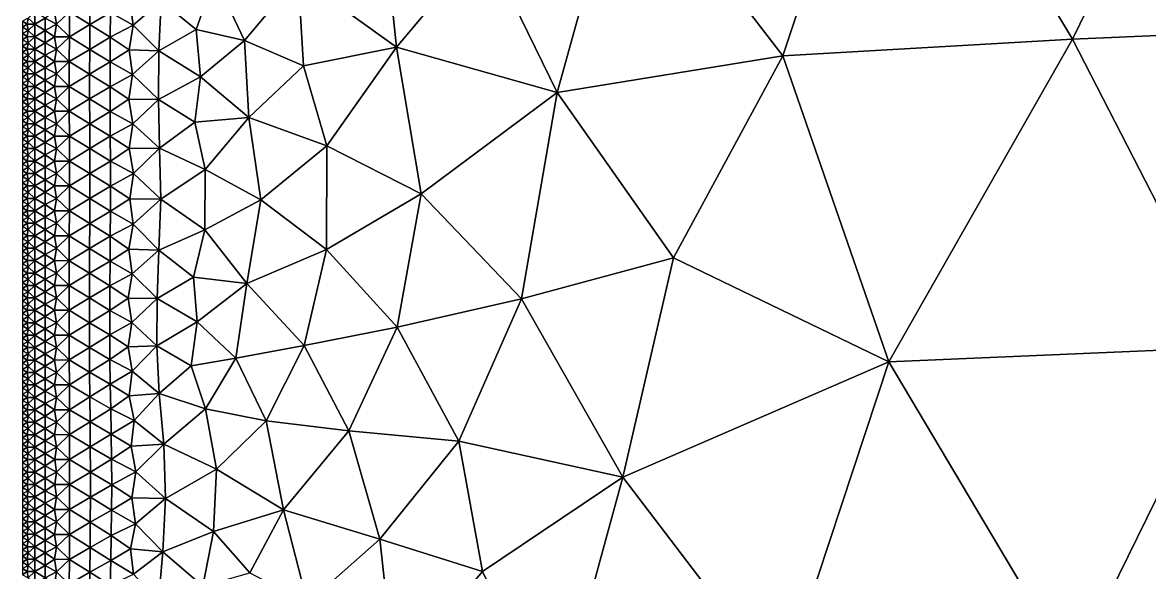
# Model space of a CAD drawing. Header units: metres. Extents: x 0 to 72, y -280 to 0.
# Drawn here: x 0.02 to 36.26, y -120.2 to -102.5 of the extents above; entities that cross this region are included whole.
import ezdxf

# ---------------------------------------------------------------- set-up
doc = ezdxf.new("R2010")
doc.units = ezdxf.units.M

msp = doc.modelspace()

# ---------------------------------------------------------------- linework, layer by layer
at = {"layer": 'layer', "color": 0}
for points in [[(33.7873, -103.037), (38.866, -92.627), (27.8989, -93.2219)], [(45.274, -102.549), (38.866, -92.627), (33.7873, -103.037)], [(24.4654, -103.575), (27.8989, -93.2219), (19.3763, -96.9459)], [(33.7873, -103.037), (27.8989, -93.2219), (24.4654, -103.575)], [(17.217, -104.754), (19.3763, -96.9459), (14.8673, -99.9424)], [(24.4654, -103.575), (19.3763, -96.9459), (17.217, -104.754)], [(12.0456, -103.295), (11.5867, -98.8942), (8.88166, -101.024)], [(12.0456, -103.295), (14.8673, -99.9424), (11.5867, -98.8942)], [(17.217, -104.754), (14.8673, -99.9424), (12.0456, -103.295)], [(6.19239, -101.042), (4.47985, -101.82), (5.60552, -102.725)], [(6.19239, -101.042), (5.60552, -102.725), (7.15329, -103.087)], [(7.15329, -103.087), (8.88166, -101.024), (6.19239, -101.042)], [(9.05236, -103.892), (8.88166, -101.024), (7.15329, -103.087)], [(9.05236, -103.892), (12.0456, -103.295), (8.88166, -101.024)], [(2.18558, -101.767), (1.52668, -102.162), (2.1823, -102.567)], [(2.18558, -101.767), (2.1823, -102.567), (2.8503, -102.176)], [(3.47269, -101.788), (2.8503, -102.176), (3.58126, -102.592)], [(3.47269, -101.788), (3.58126, -102.592), (4.47985, -101.82)], [(4.47985, -101.82), (3.58126, -102.592), (4.40319, -103.418)], [(4.47985, -101.82), (4.40319, -103.418), (5.60552, -102.725)], [(0.417916, -102.158), (0.203992, -102.358), (0.417861, -102.558)], [(0.417916, -102.158), (0.417861, -102.558), (0.750713, -102.359)], [(1.05059, -102.159), (0.750713, -102.359), (1.10983, -102.56)], [(1.05059, -102.159), (1.10983, -102.56), (1.52668, -102.162)], [(1.52668, -102.162), (1.10983, -102.56), (1.52533, -102.962)], [(1.52668, -102.162), (1.52533, -102.962), (2.1823, -102.567)], [(2.8503, -102.176), (2.1823, -102.567), (2.84289, -102.976)], [(2.8503, -102.176), (2.84289, -102.976), (3.58126, -102.592)], [(0.203992, -102.358), (0.02, -102.458), (0.173486, -102.558)], [(0.02, -102.458), (0.02, -102.658), (0.173486, -102.558)], [(0.173486, -102.558), (0.02, -102.658), (0.20397, -102.758)], [(0.203992, -102.358), (0.173486, -102.558), (0.417861, -102.558)], [(0.173486, -102.558), (0.20397, -102.758), (0.417861, -102.558)], [(0.417861, -102.558), (0.20397, -102.758), (0.417812, -102.959)], [(0.417861, -102.558), (0.417812, -102.959), (0.750582, -102.759)], [(0.750713, -102.359), (0.417861, -102.558), (0.750582, -102.759)], [(0.750713, -102.359), (0.750582, -102.759), (1.10983, -102.56)], [(38.874, -112.952), (45.274, -102.549), (33.7873, -103.037)], [(0.02, -102.658), (0.02, -102.858), (0.20397, -102.758)], [(0.20397, -102.758), (0.02, -102.858), (0.173471, -102.958)], [(0.02, -102.858), (0.02, -103.058), (0.173471, -102.958)], [(0.20397, -102.758), (0.173471, -102.958), (0.417812, -102.959)], [(0.750582, -102.759), (0.417812, -102.959), (0.750458, -103.159)], [(0.750582, -102.759), (0.750458, -103.159), (1.05007, -102.96)], [(1.10983, -102.56), (0.750582, -102.759), (1.05007, -102.96)], [(1.10983, -102.56), (1.05007, -102.96), (1.52533, -102.962)], [(2.1823, -102.567), (1.52533, -102.962), (2.17907, -103.367)], [(2.1823, -102.567), (2.17907, -103.367), (2.84289, -102.976)], [(3.58126, -102.592), (2.84289, -102.976), (3.44411, -103.386)], [(3.58126, -102.592), (3.44411, -103.386), (4.40319, -103.418)], [(5.60552, -102.725), (4.40319, -103.418), (5.74261, -104.248)], [(5.60552, -102.725), (5.74261, -104.248), (7.15329, -103.087)], [(0.173471, -102.958), (0.02, -103.058), (0.203953, -103.159)], [(0.02, -103.058), (0.02, -103.259), (0.203953, -103.159)], [(0.203953, -103.159), (0.02, -103.259), (0.173459, -103.359)], [(0.02, -103.259), (0.02, -103.459), (0.173459, -103.359)], [(0.203953, -103.159), (0.173459, -103.359), (0.417773, -103.359)], [(0.173471, -102.958), (0.203953, -103.159), (0.417812, -102.959)], [(0.417812, -102.959), (0.203953, -103.159), (0.417773, -103.359)], [(0.417812, -102.959), (0.417773, -103.359), (0.750458, -103.159)], [(0.750458, -103.159), (0.417773, -103.359), (0.750375, -103.559)], [(0.750458, -103.159), (0.750375, -103.559), (1.10928, -103.36)], [(1.05007, -102.96), (0.750458, -103.159), (1.10928, -103.36)], [(1.05007, -102.96), (1.10928, -103.36), (1.52533, -102.962)], [(1.52533, -102.962), (1.10928, -103.36), (1.52434, -103.762)], [(1.52533, -102.962), (1.52434, -103.762), (2.17907, -103.367)], [(2.84289, -102.976), (2.17907, -103.367), (2.83694, -103.773)], [(2.84289, -102.976), (2.83694, -103.773), (3.44411, -103.386)], [(7.29655, -105.557), (7.15329, -103.087), (5.74261, -104.248)], [(7.29655, -105.557), (9.05236, -103.892), (7.15329, -103.087)], [(27.8812, -113.42), (33.7873, -103.037), (24.4654, -103.575)], [(38.874, -112.952), (33.7873, -103.037), (27.8812, -113.42)], [(0.173459, -103.359), (0.02, -103.459), (0.20394, -103.559)], [(0.02, -103.459), (0.02, -103.659), (0.20394, -103.559)], [(0.20394, -103.559), (0.02, -103.659), (0.173452, -103.759)], [(0.20394, -103.559), (0.173452, -103.759), (0.417748, -103.759)], [(0.173459, -103.359), (0.20394, -103.559), (0.417773, -103.359)], [(0.417773, -103.359), (0.20394, -103.559), (0.417748, -103.759)], [(0.417773, -103.359), (0.417748, -103.759), (0.750375, -103.559)], [(0.750375, -103.559), (0.417748, -103.759), (0.750321, -103.96)], [(0.750375, -103.559), (0.750321, -103.96), (1.04972, -103.76)], [(1.10928, -103.36), (0.750375, -103.559), (1.04972, -103.76)], [(1.10928, -103.36), (1.04972, -103.76), (1.52434, -103.762)], [(2.17907, -103.367), (1.52434, -103.762), (2.17725, -104.165)], [(2.17907, -103.367), (2.17725, -104.165), (2.83694, -103.773)], [(3.44411, -103.386), (2.83694, -103.773), (3.55733, -104.181)], [(3.44411, -103.386), (3.55733, -104.181), (4.40319, -103.418)], [(4.40319, -103.418), (3.55733, -104.181), (4.38756, -104.977)], [(4.40319, -103.418), (4.38756, -104.977), (5.74261, -104.248)], [(9.80781, -106.474), (12.0456, -103.295), (9.05236, -103.892)], [(12.8396, -108.014), (12.0456, -103.295), (9.80781, -106.474)], [(12.8396, -108.014), (17.217, -104.754), (12.0456, -103.295)], [(20.9562, -110.071), (24.4654, -103.575), (17.217, -104.754)], [(27.8812, -113.42), (24.4654, -103.575), (20.9562, -110.071)], [(0.02, -103.659), (0.02, -103.859), (0.173452, -103.759)], [(0.173452, -103.759), (0.02, -103.859), (0.203934, -103.959)], [(0.02, -103.859), (0.02, -104.059), (0.203934, -103.959)], [(0.203934, -103.959), (0.02, -104.059), (0.173451, -104.159)], [(0.203934, -103.959), (0.173451, -104.159), (0.41774, -104.16)], [(0.173452, -103.759), (0.203934, -103.959), (0.417748, -103.759)], [(0.417748, -103.759), (0.203934, -103.959), (0.41774, -104.16)], [(0.417748, -103.759), (0.41774, -104.16), (0.750321, -103.96)], [(0.750321, -103.96), (0.41774, -104.16), (0.750315, -104.36)], [(0.750321, -103.96), (0.750315, -104.36), (1.10902, -104.16)], [(1.04972, -103.76), (0.750321, -103.96), (1.10902, -104.16)], [(1.04972, -103.76), (1.10902, -104.16), (1.52434, -103.762)], [(1.52434, -103.762), (1.10902, -104.16), (1.52407, -104.562)], [(1.52434, -103.762), (1.52407, -104.562), (2.17725, -104.165)], [(2.83694, -103.773), (2.17725, -104.165), (2.83504, -104.568)], [(2.83694, -103.773), (2.83504, -104.568), (3.55733, -104.181)], [(9.80781, -106.474), (9.05236, -103.892), (7.29655, -105.557)], [(0.02, -104.059), (0.02, -104.259), (0.173451, -104.159)], [(0.173451, -104.159), (0.02, -104.259), (0.203935, -104.36)], [(0.02, -104.259), (0.02, -104.46), (0.203935, -104.36)], [(0.203935, -104.36), (0.02, -104.46), (0.173454, -104.56)], [(0.173451, -104.159), (0.203935, -104.36), (0.41774, -104.16)], [(0.203935, -104.36), (0.173454, -104.56), (0.417748, -104.56)], [(0.41774, -104.16), (0.203935, -104.36), (0.417748, -104.56)], [(0.41774, -104.16), (0.417748, -104.56), (0.750315, -104.36)], [(0.750315, -104.36), (0.417748, -104.56), (0.750345, -104.76)], [(1.10902, -104.16), (0.750315, -104.36), (1.04966, -104.56)], [(0.750315, -104.36), (0.750345, -104.76), (1.04966, -104.56)], [(1.10902, -104.16), (1.04966, -104.56), (1.52407, -104.562)], [(2.17725, -104.165), (1.52407, -104.562), (2.17736, -104.963)], [(2.17725, -104.165), (2.17736, -104.963), (2.83504, -104.568)], [(3.55733, -104.181), (2.83504, -104.568), (3.43668, -104.97)], [(3.55733, -104.181), (3.43668, -104.97), (4.38756, -104.977)], [(5.74261, -104.248), (4.38756, -104.977), (5.56037, -105.714)], [(5.74261, -104.248), (5.56037, -105.714), (7.29655, -105.557)], [(0.02, -104.46), (0.02, -104.66), (0.173454, -104.56)], [(0.173454, -104.56), (0.02, -104.66), (0.203941, -104.76)], [(0.02, -104.66), (0.02, -104.86), (0.203941, -104.76)], [(0.173454, -104.56), (0.203941, -104.76), (0.417748, -104.56)], [(0.417748, -104.56), (0.203941, -104.76), (0.417769, -104.96)], [(0.417748, -104.56), (0.417769, -104.96), (0.750345, -104.76)], [(1.04966, -104.56), (0.750345, -104.76), (1.1091, -104.961)], [(1.04966, -104.56), (1.1091, -104.961), (1.52407, -104.562)], [(1.52407, -104.562), (1.1091, -104.961), (1.52452, -105.361)], [(1.52407, -104.562), (1.52452, -105.361), (2.17736, -104.963)], [(2.83504, -104.568), (2.17736, -104.963), (2.83675, -105.364)], [(2.83504, -104.568), (2.83675, -105.364), (3.43668, -104.97)], [(0.203941, -104.76), (0.02, -104.86), (0.173462, -104.96)], [(0.02, -104.86), (0.02, -105.06), (0.173462, -104.96)], [(0.173462, -104.96), (0.02, -105.06), (0.203953, -105.16)], [(0.02, -105.06), (0.02, -105.26), (0.203953, -105.16)], [(0.203941, -104.76), (0.173462, -104.96), (0.417769, -104.96)], [(0.173462, -104.96), (0.203953, -105.16), (0.417769, -104.96)], [(0.417769, -104.96), (0.203953, -105.16), (0.417802, -105.36)], [(0.750345, -104.76), (0.417769, -104.96), (0.750408, -105.16)], [(0.417769, -104.96), (0.417802, -105.36), (0.750408, -105.16)], [(0.750345, -104.76), (0.750408, -105.16), (1.1091, -104.961)], [(1.1091, -104.961), (0.750408, -105.16), (1.04988, -105.361)], [(1.1091, -104.961), (1.04988, -105.361), (1.52452, -105.361)], [(2.17736, -104.963), (1.52452, -105.361), (2.179, -105.762)], [(2.17736, -104.963), (2.179, -105.762), (2.83675, -105.364)], [(3.43668, -104.97), (2.83675, -105.364), (3.56266, -105.762)], [(3.43668, -104.97), (3.56266, -105.762), (4.38756, -104.977)], [(4.38756, -104.977), (3.56266, -105.762), (4.41971, -106.543)], [(4.38756, -104.977), (4.41971, -106.543), (5.56037, -105.714)], [(16.0708, -111.391), (17.217, -104.754), (12.8396, -108.014)], [(20.9562, -110.071), (17.217, -104.754), (16.0708, -111.391)], [(0.203953, -105.16), (0.02, -105.26), (0.173472, -105.36)], [(0.02, -105.26), (0.02, -105.46), (0.173472, -105.36)], [(0.173472, -105.36), (0.02, -105.46), (0.203968, -105.56)], [(0.203953, -105.16), (0.173472, -105.36), (0.417802, -105.36)], [(0.173472, -105.36), (0.203968, -105.56), (0.417802, -105.36)], [(0.417802, -105.36), (0.203968, -105.56), (0.417841, -105.761)], [(0.750408, -105.16), (0.417802, -105.36), (0.750498, -105.561)], [(0.417802, -105.36), (0.417841, -105.761), (0.750498, -105.561)], [(0.750408, -105.16), (0.750498, -105.561), (1.04988, -105.361)], [(1.04988, -105.361), (0.750498, -105.561), (1.10945, -105.761)], [(1.04988, -105.361), (1.10945, -105.761), (1.52452, -105.361)], [(1.52452, -105.361), (1.10945, -105.761), (1.5254, -106.162)], [(1.52452, -105.361), (1.5254, -106.162), (2.179, -105.762)], [(2.83675, -105.364), (2.179, -105.762), (2.841, -106.162)], [(2.83675, -105.364), (2.841, -106.162), (3.56266, -105.762)], [(0.02, -105.46), (0.02, -105.661), (0.203968, -105.56)], [(0.203968, -105.56), (0.02, -105.661), (0.173485, -105.761)], [(0.02, -105.661), (0.02, -105.861), (0.173485, -105.761)], [(0.173485, -105.761), (0.02, -105.861), (0.203984, -105.961)], [(0.203968, -105.56), (0.173485, -105.761), (0.417841, -105.761)], [(0.173485, -105.761), (0.203984, -105.961), (0.417841, -105.761)], [(0.417841, -105.761), (0.203984, -105.961), (0.417881, -106.161)], [(0.750498, -105.561), (0.417841, -105.761), (0.750595, -105.961)], [(0.417841, -105.761), (0.417881, -106.161), (0.750595, -105.961)], [(0.750498, -105.561), (0.750595, -105.961), (1.10945, -105.761)], [(1.10945, -105.761), (0.750595, -105.961), (1.05025, -106.161)], [(1.10945, -105.761), (1.05025, -106.161), (1.5254, -106.162)], [(2.179, -105.762), (1.5254, -106.162), (2.18139, -106.562)], [(2.179, -105.762), (2.18139, -106.562), (2.841, -106.162)], [(3.56266, -105.762), (2.841, -106.162), (3.45145, -106.559)], [(3.56266, -105.762), (3.45145, -106.559), (4.41971, -106.543)], [(5.56037, -105.714), (4.41971, -106.543), (5.89379, -107.233)], [(5.56037, -105.714), (5.89379, -107.233), (7.29655, -105.557)], [(7.68228, -108.205), (7.29655, -105.557), (5.89379, -107.233)], [(7.68228, -108.205), (9.80781, -106.474), (7.29655, -105.557)], [(0.02, -105.861), (0.02, -106.061), (0.203984, -105.961)], [(0.203984, -105.961), (0.02, -106.061), (0.173498, -106.161)], [(0.02, -106.061), (0.02, -106.261), (0.173498, -106.161)], [(0.173498, -106.161), (0.02, -106.261), (0.204, -106.361)], [(0.203984, -105.961), (0.173498, -106.161), (0.417881, -106.161)], [(0.173498, -106.161), (0.204, -106.361), (0.417881, -106.161)], [(0.417881, -106.161), (0.204, -106.361), (0.417918, -106.561)], [(0.750595, -105.961), (0.417881, -106.161), (0.750699, -106.361)], [(0.417881, -106.161), (0.417918, -106.561), (0.750699, -106.361)], [(0.750595, -105.961), (0.750699, -106.361), (1.05025, -106.161)], [(1.05025, -106.161), (0.750699, -106.361), (1.10989, -106.562)], [(1.05025, -106.161), (1.10989, -106.562), (1.5254, -106.162)], [(1.5254, -106.162), (1.10989, -106.562), (1.52628, -106.963)], [(1.5254, -106.162), (1.52628, -106.963), (2.18139, -106.562)], [(2.841, -106.162), (2.18139, -106.562), (2.84623, -106.964)], [(2.841, -106.162), (2.84623, -106.964), (3.45145, -106.559)], [(0.02, -106.261), (0.02, -106.461), (0.204, -106.361)], [(0.204, -106.361), (0.02, -106.461), (0.173509, -106.561)], [(0.02, -106.461), (0.02, -106.661), (0.173509, -106.561)], [(0.204, -106.361), (0.173509, -106.561), (0.417918, -106.561)], [(0.750699, -106.361), (0.417918, -106.561), (0.750782, -106.762)], [(0.750699, -106.361), (0.750782, -106.762), (1.10989, -106.562)], [(3.45145, -106.559), (3.58326, -107.367), (4.41971, -106.543)], [(4.41971, -106.543), (3.58326, -107.367), (4.46542, -108.189)], [(4.41971, -106.543), (4.46542, -108.189), (5.89379, -107.233)], [(9.79791, -109.809), (9.80781, -106.474), (7.68228, -108.205)], [(9.79791, -109.809), (12.8396, -108.014), (9.80781, -106.474)], [(0.173509, -106.561), (0.02, -106.661), (0.204013, -106.761)], [(0.02, -106.661), (0.02, -106.861), (0.204013, -106.761)], [(0.204013, -106.761), (0.02, -106.861), (0.173518, -106.962)], [(0.02, -106.861), (0.02, -107.062), (0.173518, -106.962)], [(0.173509, -106.561), (0.204013, -106.761), (0.417918, -106.561)], [(0.204013, -106.761), (0.173518, -106.962), (0.417945, -106.962)], [(0.417918, -106.561), (0.204013, -106.761), (0.417945, -106.962)], [(0.417918, -106.561), (0.417945, -106.962), (0.750782, -106.762)], [(0.750782, -106.762), (0.417945, -106.962), (0.750843, -107.162)], [(1.10989, -106.562), (0.750782, -106.762), (1.05058, -106.962)], [(0.750782, -106.762), (0.750843, -107.162), (1.05058, -106.962)], [(1.10989, -106.562), (1.05058, -106.962), (1.52628, -106.963)], [(2.18139, -106.562), (1.52628, -106.963), (2.18331, -107.365)], [(2.18139, -106.562), (2.18331, -107.365), (2.84623, -106.964)], [(3.45145, -106.559), (2.84623, -106.964), (3.58326, -107.367)], [(0.173518, -106.962), (0.02, -107.062), (0.204021, -107.162)], [(0.02, -107.062), (0.02, -107.262), (0.204021, -107.162)], [(0.204021, -107.162), (0.02, -107.262), (0.173521, -107.362)], [(0.02, -107.262), (0.02, -107.462), (0.173521, -107.362)], [(0.173518, -106.962), (0.204021, -107.162), (0.417945, -106.962)], [(0.204021, -107.162), (0.173521, -107.362), (0.417959, -107.362)], [(0.417945, -106.962), (0.204021, -107.162), (0.417959, -107.362)], [(0.417945, -106.962), (0.417959, -107.362), (0.750843, -107.162)], [(0.750843, -107.162), (0.417959, -107.362), (0.750862, -107.562)], [(1.05058, -106.962), (0.750843, -107.162), (1.11017, -107.363)], [(0.750843, -107.162), (0.750862, -107.562), (1.11017, -107.363)], [(1.05058, -106.962), (1.11017, -107.363), (1.52628, -106.963)], [(1.52628, -106.963), (1.11017, -107.363), (1.52662, -107.764)], [(1.52628, -106.963), (1.52662, -107.764), (2.18331, -107.365)], [(2.84623, -106.964), (2.18331, -107.365), (2.84943, -107.769)], [(2.84623, -106.964), (2.84943, -107.769), (3.58326, -107.367)], [(5.89379, -107.233), (4.46542, -108.189), (5.87807, -109.179)], [(5.89379, -107.233), (5.87807, -109.179), (7.68228, -108.205)], [(0.173521, -107.362), (0.02, -107.462), (0.204023, -107.562)], [(0.02, -107.462), (0.02, -107.662), (0.204023, -107.562)], [(0.204023, -107.562), (0.02, -107.662), (0.173519, -107.762)], [(0.204023, -107.562), (0.173519, -107.762), (0.417955, -107.762)], [(0.173521, -107.362), (0.204023, -107.562), (0.417959, -107.362)], [(0.417959, -107.362), (0.204023, -107.562), (0.417955, -107.762)], [(0.417959, -107.362), (0.417955, -107.762), (0.750862, -107.562)], [(0.750862, -107.562), (0.417955, -107.762), (0.750837, -107.963)], [(0.750862, -107.562), (0.750837, -107.963), (1.05068, -107.763)], [(1.11017, -107.363), (0.750862, -107.562), (1.05068, -107.763)], [(1.11017, -107.363), (1.05068, -107.763), (1.52662, -107.764)], [(2.18331, -107.365), (1.52662, -107.764), (2.18346, -108.168)], [(2.18331, -107.365), (2.18346, -108.168), (2.84943, -107.769)], [(3.58326, -107.367), (2.84943, -107.769), (3.46563, -108.177)], [(3.58326, -107.367), (3.46563, -108.177), (4.46542, -108.189)], [(0.02, -107.662), (0.02, -107.862), (0.173519, -107.762)], [(0.173519, -107.762), (0.02, -107.862), (0.204017, -107.962)], [(0.02, -107.862), (0.02, -108.062), (0.204017, -107.962)], [(0.204017, -107.962), (0.02, -108.062), (0.173512, -108.163)], [(0.204017, -107.962), (0.173512, -108.163), (0.417933, -108.163)], [(0.173519, -107.762), (0.204017, -107.962), (0.417955, -107.762)], [(0.417955, -107.762), (0.204017, -107.962), (0.417933, -108.163)], [(0.417955, -107.762), (0.417933, -108.163), (0.750837, -107.963)], [(0.750837, -107.963), (0.417933, -108.163), (0.750768, -108.363)], [(0.750837, -107.963), (0.750768, -108.363), (1.1101, -108.164)], [(1.05068, -107.763), (0.750837, -107.963), (1.1101, -108.164)], [(1.05068, -107.763), (1.1101, -108.164), (1.52662, -107.764)], [(1.52662, -107.764), (1.1101, -108.164), (1.52611, -108.566)], [(1.52662, -107.764), (1.52611, -108.566), (2.18346, -108.168)], [(2.84943, -107.769), (2.18346, -108.168), (2.84776, -108.575)], [(2.84943, -107.769), (2.84776, -108.575), (3.46563, -108.177)], [(0.02, -108.062), (0.02, -108.263), (0.173512, -108.163)], [(0.173512, -108.163), (0.02, -108.263), (0.204004, -108.363)], [(0.02, -108.263), (0.02, -108.463), (0.204004, -108.363)], [(0.173512, -108.163), (0.204004, -108.363), (0.417933, -108.163)], [(0.417933, -108.163), (0.204004, -108.363), (0.417893, -108.563)], [(0.417933, -108.163), (0.417893, -108.563), (0.750768, -108.363)], [(1.1101, -108.164), (0.750768, -108.363), (1.05044, -108.564)], [(1.1101, -108.164), (1.05044, -108.564), (1.52611, -108.566)], [(2.18346, -108.168), (1.52611, -108.566), (2.18132, -108.971)], [(2.18346, -108.168), (2.18132, -108.971), (2.84776, -108.575)], [(3.46563, -108.177), (2.84776, -108.575), (3.57808, -108.991)], [(3.46563, -108.177), (3.57808, -108.991), (4.46542, -108.189)], [(4.46542, -108.189), (3.57808, -108.991), (4.40258, -109.832)], [(4.46542, -108.189), (4.40258, -109.832), (5.87807, -109.179)], [(7.23442, -110.904), (7.68228, -108.205), (5.87807, -109.179)], [(7.23442, -110.904), (9.79791, -109.809), (7.68228, -108.205)], [(12.0716, -112.304), (12.8396, -108.014), (9.79791, -109.809)], [(16.0708, -111.391), (12.8396, -108.014), (12.0716, -112.304)], [(0.204004, -108.363), (0.02, -108.463), (0.173498, -108.563)], [(0.02, -108.463), (0.02, -108.663), (0.173498, -108.563)], [(0.173498, -108.563), (0.02, -108.663), (0.203984, -108.763)], [(0.02, -108.663), (0.02, -108.863), (0.203984, -108.763)], [(0.204004, -108.363), (0.173498, -108.563), (0.417893, -108.563)], [(0.173498, -108.563), (0.203984, -108.763), (0.417893, -108.563)], [(0.417893, -108.563), (0.203984, -108.763), (0.41784, -108.963)], [(0.417893, -108.563), (0.41784, -108.963), (0.750651, -108.764)], [(0.750768, -108.363), (0.417893, -108.563), (0.750651, -108.764)], [(0.750768, -108.363), (0.750651, -108.764), (1.05044, -108.564)], [(1.05044, -108.564), (0.750651, -108.764), (1.10964, -108.965)], [(1.05044, -108.564), (1.10964, -108.965), (1.52611, -108.566)], [(1.52611, -108.566), (1.10964, -108.965), (1.52484, -109.367)], [(1.52611, -108.566), (1.52484, -109.367), (2.18132, -108.971)], [(2.84776, -108.575), (2.18132, -108.971), (2.84149, -109.379)], [(2.84776, -108.575), (2.84149, -109.379), (3.57808, -108.991)], [(0.203984, -108.763), (0.02, -108.863), (0.173481, -108.963)], [(0.02, -108.863), (0.02, -109.063), (0.173481, -108.963)], [(0.173481, -108.963), (0.02, -109.063), (0.20396, -109.163)], [(0.02, -109.063), (0.02, -109.263), (0.20396, -109.163)], [(0.203984, -108.763), (0.173481, -108.963), (0.41784, -108.963)], [(0.173481, -108.963), (0.20396, -109.163), (0.41784, -108.963)], [(0.41784, -108.963), (0.20396, -109.163), (0.417777, -109.364)], [(0.41784, -108.963), (0.417777, -109.364), (0.750511, -109.164)], [(0.750651, -108.764), (0.41784, -108.963), (0.750511, -109.164)], [(0.750651, -108.764), (0.750511, -109.164), (1.10964, -108.965)], [(1.10964, -108.965), (0.750511, -109.164), (1.04991, -109.365)], [(1.10964, -108.965), (1.04991, -109.365), (1.52484, -109.367)], [(2.18132, -108.971), (1.52484, -109.367), (2.17765, -109.772)], [(2.18132, -108.971), (2.17765, -109.772), (2.84149, -109.379)], [(3.57808, -108.991), (2.84149, -109.379), (3.44216, -109.794)], [(3.57808, -108.991), (3.44216, -109.794), (4.40258, -109.832)], [(0.20396, -109.163), (0.02, -109.263), (0.173461, -109.364)], [(0.02, -109.263), (0.02, -109.464), (0.173461, -109.364)], [(0.173461, -109.364), (0.02, -109.464), (0.203933, -109.564)], [(0.20396, -109.163), (0.173461, -109.364), (0.417777, -109.364)], [(0.173461, -109.364), (0.203933, -109.564), (0.417777, -109.364)], [(0.417777, -109.364), (0.203933, -109.564), (0.417711, -109.764)], [(0.417777, -109.364), (0.417711, -109.764), (0.750341, -109.564)], [(0.750511, -109.164), (0.417777, -109.364), (0.750341, -109.564)], [(0.750511, -109.164), (0.750341, -109.564), (1.04991, -109.365)], [(1.04991, -109.365), (0.750341, -109.564), (1.10894, -109.765)], [(1.04991, -109.365), (1.10894, -109.765), (1.52484, -109.367)], [(1.52484, -109.367), (1.10894, -109.765), (1.52326, -110.167)], [(1.52484, -109.367), (1.52326, -110.167), (2.17765, -109.772)], [(2.84149, -109.379), (2.17765, -109.772), (2.83326, -110.179)], [(2.84149, -109.379), (2.83326, -110.179), (3.44216, -109.794)], [(5.87807, -109.179), (4.40258, -109.832), (5.51532, -110.693)], [(5.87807, -109.179), (5.51532, -110.693), (7.23442, -110.904)], [(0.02, -109.464), (0.02, -109.664), (0.203933, -109.564)], [(0.203933, -109.564), (0.02, -109.664), (0.17344, -109.764)], [(0.02, -109.664), (0.02, -109.864), (0.17344, -109.764)], [(0.17344, -109.764), (0.02, -109.864), (0.203907, -109.964)], [(0.203933, -109.564), (0.17344, -109.764), (0.417711, -109.764)], [(0.17344, -109.764), (0.203907, -109.964), (0.417711, -109.764)], [(0.417711, -109.764), (0.203907, -109.964), (0.417649, -110.164)], [(0.417711, -109.764), (0.417649, -110.164), (0.750183, -109.965)], [(0.750341, -109.564), (0.417711, -109.764), (0.750183, -109.965)], [(0.750341, -109.564), (0.750183, -109.965), (1.10894, -109.765)], [(1.10894, -109.765), (0.750183, -109.965), (1.04929, -110.165)], [(1.10894, -109.765), (1.04929, -110.165), (1.52326, -110.167)], [(2.17765, -109.772), (1.52326, -110.167), (2.17389, -110.571)], [(2.17765, -109.772), (2.17389, -110.571), (2.83326, -110.179)], [(3.44216, -109.794), (2.83326, -110.179), (3.54666, -110.59)], [(3.44216, -109.794), (3.54666, -110.59), (4.40258, -109.832)], [(0.02, -109.864), (0.02, -110.064), (0.203907, -109.964)], [(0.203907, -109.964), (0.02, -110.064), (0.17342, -110.164)], [(0.02, -110.064), (0.02, -110.264), (0.17342, -110.164)], [(0.17342, -110.164), (0.02, -110.264), (0.203883, -110.364)], [(0.203907, -109.964), (0.17342, -110.164), (0.417649, -110.164)], [(0.17342, -110.164), (0.203883, -110.364), (0.417649, -110.164)], [(0.417649, -110.164), (0.203883, -110.364), (0.417594, -110.565)], [(0.417649, -110.164), (0.417594, -110.565), (0.750023, -110.365)], [(0.750183, -109.965), (0.417649, -110.164), (0.750023, -110.365)], [(0.750183, -109.965), (0.750023, -110.365), (1.04929, -110.165)], [(1.04929, -110.165), (0.750023, -110.365), (1.10825, -110.566)], [(1.04929, -110.165), (1.10825, -110.566), (1.52326, -110.167)], [(1.52326, -110.167), (1.10825, -110.566), (1.52195, -110.967)], [(1.52326, -110.167), (1.52195, -110.967), (2.17389, -110.571)], [(4.40258, -109.832), (3.54666, -110.59), (4.34834, -111.387)], [(4.40258, -109.832), (4.34834, -111.387), (5.51532, -110.693)], [(9.07588, -112.896), (9.79791, -109.809), (7.23442, -110.904)], [(12.0716, -112.304), (9.79791, -109.809), (9.07588, -112.896)], [(19.3193, -117.137), (20.9562, -110.071), (16.0708, -111.391)], [(19.3193, -117.137), (27.8812, -113.42), (20.9562, -110.071)], [(0.02, -110.264), (0.02, -110.464), (0.203883, -110.364)], [(0.203883, -110.364), (0.02, -110.464), (0.173403, -110.565)], [(0.02, -110.464), (0.02, -110.665), (0.173403, -110.565)], [(0.203883, -110.364), (0.173403, -110.565), (0.417594, -110.565)], [(0.750023, -110.365), (0.417594, -110.565), (0.749903, -110.765)], [(0.750023, -110.365), (0.749903, -110.765), (1.10825, -110.566)], [(2.83326, -110.179), (2.17389, -110.571), (2.82652, -110.974)], [(2.83326, -110.179), (2.82652, -110.974), (3.54666, -110.59)], [(0.173403, -110.565), (0.02, -110.665), (0.203864, -110.765)], [(0.02, -110.665), (0.02, -110.865), (0.203864, -110.765)], [(0.203864, -110.765), (0.02, -110.865), (0.173391, -110.965)], [(0.02, -110.865), (0.02, -111.065), (0.173391, -110.965)], [(0.203864, -110.765), (0.173391, -110.965), (0.417553, -110.965)], [(0.173403, -110.565), (0.203864, -110.765), (0.417594, -110.565)], [(0.417594, -110.565), (0.203864, -110.765), (0.417553, -110.965)], [(0.417594, -110.565), (0.417553, -110.965), (0.749903, -110.765)], [(0.749903, -110.765), (0.417553, -110.965), (0.749806, -111.165)], [(0.749903, -110.765), (0.749806, -111.165), (1.0488, -110.965)], [(1.10825, -110.566), (0.749903, -110.765), (1.0488, -110.965)], [(1.10825, -110.566), (1.0488, -110.965), (1.52195, -110.967)], [(2.17389, -110.571), (1.52195, -110.967), (2.17126, -111.367)], [(2.17389, -110.571), (2.17126, -111.367), (2.82652, -110.974)], [(3.54666, -110.59), (2.82652, -110.974), (3.41772, -111.376)], [(3.54666, -110.59), (3.41772, -111.376), (4.34834, -111.387)], [(5.51532, -110.693), (4.34834, -111.387), (5.63724, -112.133)], [(5.51532, -110.693), (5.63724, -112.133), (7.23442, -110.904)], [(0.173391, -110.965), (0.02, -111.065), (0.203851, -111.165)], [(0.02, -111.065), (0.02, -111.265), (0.203851, -111.165)], [(0.203851, -111.165), (0.02, -111.265), (0.173384, -111.365)], [(0.203851, -111.165), (0.173384, -111.365), (0.417528, -111.365)], [(0.173391, -110.965), (0.203851, -111.165), (0.417553, -110.965)], [(0.417553, -110.965), (0.203851, -111.165), (0.417528, -111.365)], [(0.417553, -110.965), (0.417528, -111.365), (0.749806, -111.165)], [(0.749806, -111.165), (0.417528, -111.365), (0.749761, -111.565)], [(0.749806, -111.165), (0.749761, -111.565), (1.10781, -111.365)], [(1.0488, -110.965), (0.749806, -111.165), (1.10781, -111.365)], [(1.0488, -110.965), (1.10781, -111.365), (1.52195, -110.967)], [(1.52195, -110.967), (1.10781, -111.365), (1.52133, -111.765)], [(1.52195, -110.967), (1.52133, -111.765), (2.17126, -111.367)], [(2.82652, -110.974), (2.17126, -111.367), (2.8224, -111.766)], [(2.82652, -110.974), (2.8224, -111.766), (3.41772, -111.376)], [(6.87894, -113.309), (7.23442, -110.904), (5.63724, -112.133)], [(9.07588, -112.896), (7.23442, -110.904), (6.87894, -113.309)], [(0.02, -111.265), (0.02, -111.465), (0.173384, -111.365)], [(0.173384, -111.365), (0.02, -111.465), (0.203845, -111.565)], [(0.02, -111.465), (0.02, -111.665), (0.203845, -111.565)], [(0.203845, -111.565), (0.02, -111.665), (0.173383, -111.765)], [(0.203845, -111.565), (0.173383, -111.765), (0.417522, -111.765)], [(0.173384, -111.365), (0.203845, -111.565), (0.417528, -111.365)], [(0.417528, -111.365), (0.203845, -111.565), (0.417522, -111.765)], [(0.417528, -111.365), (0.417522, -111.765), (0.749761, -111.565)], [(0.749761, -111.565), (0.417522, -111.765), (0.749763, -111.965)], [(1.10781, -111.365), (0.749761, -111.565), (1.0486, -111.765)], [(0.749761, -111.565), (0.749763, -111.965), (1.0486, -111.765)], [(1.10781, -111.365), (1.0486, -111.765), (1.52133, -111.765)], [(2.17126, -111.367), (1.52133, -111.765), (2.17053, -112.163)], [(2.17126, -111.367), (2.17053, -112.163), (2.8224, -111.766)], [(3.41772, -111.376), (2.8224, -111.766), (3.53002, -112.157)], [(3.41772, -111.376), (3.53002, -112.157), (4.34834, -111.387)], [(4.34834, -111.387), (3.53002, -112.157), (4.34013, -112.909)], [(4.34834, -111.387), (4.34013, -112.909), (5.63724, -112.133)], [(14.0505, -115.98), (16.0708, -111.391), (12.0716, -112.304)], [(19.3193, -117.137), (16.0708, -111.391), (14.0505, -115.98)], [(0.02, -111.665), (0.02, -111.865), (0.173383, -111.765)], [(0.173383, -111.765), (0.02, -111.865), (0.203847, -111.966)], [(0.02, -111.865), (0.02, -112.066), (0.203847, -111.966)], [(0.203847, -111.966), (0.02, -112.066), (0.173388, -112.166)], [(0.173383, -111.765), (0.203847, -111.966), (0.417522, -111.765)], [(0.203847, -111.966), (0.173388, -112.166), (0.417537, -112.166)], [(0.417522, -111.765), (0.203847, -111.966), (0.417537, -112.166)], [(0.417522, -111.765), (0.417537, -112.166), (0.749763, -111.965)], [(0.749763, -111.965), (0.417537, -112.166), (0.749819, -112.365)], [(1.0486, -111.765), (0.749763, -111.965), (1.10777, -112.165)], [(0.749763, -111.965), (0.749819, -112.365), (1.10777, -112.165)], [(1.0486, -111.765), (1.10777, -112.165), (1.52133, -111.765)], [(1.52133, -111.765), (1.10777, -112.165), (1.52169, -112.564)], [(1.52133, -111.765), (1.52169, -112.564), (2.17053, -112.163)], [(2.8224, -111.766), (2.17053, -112.163), (2.82261, -112.556)], [(2.8224, -111.766), (2.82261, -112.556), (3.53002, -112.157)], [(0.02, -112.066), (0.02, -112.266), (0.173388, -112.166)], [(0.173388, -112.166), (0.02, -112.266), (0.203859, -112.366)], [(0.02, -112.266), (0.02, -112.466), (0.203859, -112.366)], [(0.173388, -112.166), (0.203859, -112.366), (0.417537, -112.166)], [(0.417537, -112.166), (0.203859, -112.366), (0.417575, -112.566)], [(0.417537, -112.166), (0.417575, -112.566), (0.749819, -112.365)], [(1.10777, -112.165), (0.749819, -112.365), (1.04878, -112.565)], [(1.10777, -112.165), (1.04878, -112.565), (1.52169, -112.564)], [(2.17053, -112.163), (1.52169, -112.564), (2.17233, -112.959)], [(2.17053, -112.163), (2.17233, -112.959), (2.82261, -112.556)], [(3.53002, -112.157), (2.82261, -112.556), (3.41653, -112.941)], [(3.53002, -112.157), (3.41653, -112.941), (4.34013, -112.909)], [(5.63724, -112.133), (4.34013, -112.909), (5.44541, -113.555)], [(5.63724, -112.133), (5.44541, -113.555), (6.87894, -113.309)], [(10.508, -115.647), (12.0716, -112.304), (9.07588, -112.896)], [(14.0505, -115.98), (12.0716, -112.304), (10.508, -115.647)], [(0.203859, -112.366), (0.02, -112.466), (0.173401, -112.566)], [(0.02, -112.466), (0.02, -112.666), (0.173401, -112.566)], [(0.173401, -112.566), (0.02, -112.666), (0.203879, -112.766)], [(0.02, -112.666), (0.02, -112.866), (0.203879, -112.766)], [(0.203859, -112.366), (0.173401, -112.566), (0.417575, -112.566)], [(0.173401, -112.566), (0.203879, -112.766), (0.417575, -112.566)], [(0.417575, -112.566), (0.203879, -112.766), (0.417635, -112.966)], [(0.749819, -112.365), (0.417575, -112.566), (0.749938, -112.766)], [(0.417575, -112.566), (0.417635, -112.966), (0.749938, -112.766)], [(0.749819, -112.365), (0.749938, -112.766), (1.04878, -112.565)], [(1.04878, -112.565), (0.749938, -112.766), (1.10824, -112.965)], [(1.04878, -112.565), (1.10824, -112.965), (1.52169, -112.564)], [(1.52169, -112.564), (1.10824, -112.965), (1.52316, -113.362)], [(1.52169, -112.564), (1.52316, -113.362), (2.17233, -112.959)], [(2.82261, -112.556), (2.17233, -112.959), (2.8282, -113.347)], [(2.82261, -112.556), (2.8282, -113.347), (3.41653, -112.941)], [(0.203879, -112.766), (0.02, -112.866), (0.173421, -112.966)], [(0.02, -112.866), (0.02, -113.066), (0.173421, -112.966)], [(0.173421, -112.966), (0.02, -113.066), (0.203909, -113.166)], [(0.02, -113.066), (0.02, -113.267), (0.203909, -113.166)], [(0.203879, -112.766), (0.173421, -112.966), (0.417635, -112.966)], [(0.173421, -112.966), (0.203909, -113.166), (0.417635, -112.966)], [(0.417635, -112.966), (0.203909, -113.166), (0.417718, -113.366)], [(0.749938, -112.766), (0.417635, -112.966), (0.750105, -113.166)], [(0.417635, -112.966), (0.417718, -113.366), (0.750105, -113.166)], [(0.749938, -112.766), (0.750105, -113.166), (1.10824, -112.965)], [(1.10824, -112.965), (0.750105, -113.166), (1.0494, -113.365)], [(1.10824, -112.965), (1.0494, -113.365), (1.52316, -113.362)], [(2.17233, -112.959), (1.52316, -113.362), (2.17682, -113.755)], [(2.17233, -112.959), (2.17682, -113.755), (2.8282, -113.347)], [(3.41653, -112.941), (2.8282, -113.347), (3.5489, -113.718)], [(3.41653, -112.941), (3.5489, -113.718), (4.34013, -112.909)], [(4.34013, -112.909), (3.5489, -113.718), (4.41274, -114.437)], [(4.34013, -112.909), (4.41274, -114.437), (5.44541, -113.555)], [(7.85367, -115.321), (9.07588, -112.896), (6.87894, -113.309)], [(10.508, -115.647), (9.07588, -112.896), (7.85367, -115.321)], [(33.7722, -123.345), (38.874, -112.952), (27.8812, -113.42)], [(45.2705, -122.897), (38.874, -112.952), (33.7722, -123.345)], [(0.203909, -113.166), (0.02, -113.267), (0.173448, -113.367)], [(0.02, -113.267), (0.02, -113.467), (0.173448, -113.367)], [(0.173448, -113.367), (0.02, -113.467), (0.203947, -113.567)], [(0.203909, -113.166), (0.173448, -113.367), (0.417718, -113.366)], [(0.173448, -113.367), (0.203947, -113.567), (0.417718, -113.366)], [(0.417718, -113.366), (0.203947, -113.567), (0.417819, -113.767)], [(0.750105, -113.166), (0.417718, -113.366), (0.750342, -113.566)], [(0.417718, -113.366), (0.417819, -113.767), (0.750342, -113.566)], [(0.750105, -113.166), (0.750342, -113.566), (1.0494, -113.365)], [(1.0494, -113.365), (0.750342, -113.566), (1.10922, -113.765)], [(1.0494, -113.365), (1.10922, -113.765), (1.52316, -113.362)], [(1.52316, -113.362), (1.10922, -113.765), (1.52566, -114.162)], [(1.52316, -113.362), (1.52566, -114.162), (2.17682, -113.755)], [(2.8282, -113.347), (2.17682, -113.755), (2.83886, -114.14)], [(2.8282, -113.347), (2.83886, -114.14), (3.5489, -113.718)], [(5.44541, -113.555), (5.90633, -114.935), (6.87894, -113.309)], [(6.87894, -113.309), (5.90633, -114.935), (7.85367, -115.321)], [(24.4368, -123.854), (27.8812, -113.42), (19.3193, -117.137)], [(33.7722, -123.345), (27.8812, -113.42), (24.4368, -123.854)], [(0.02, -113.467), (0.02, -113.667), (0.203947, -113.567)], [(0.203947, -113.567), (0.02, -113.667), (0.17348, -113.767)], [(0.02, -113.667), (0.02, -113.867), (0.17348, -113.767)], [(0.17348, -113.767), (0.02, -113.867), (0.203993, -113.967)], [(0.203947, -113.567), (0.17348, -113.767), (0.417819, -113.767)], [(0.17348, -113.767), (0.203993, -113.967), (0.417819, -113.767)], [(0.417819, -113.767), (0.203993, -113.967), (0.417937, -114.167)], [(0.750342, -113.566), (0.417819, -113.767), (0.750605, -113.966)], [(0.417819, -113.767), (0.417937, -114.167), (0.750605, -113.966)], [(0.750342, -113.566), (0.750605, -113.966), (1.10922, -113.765)], [(1.10922, -113.765), (0.750605, -113.966), (1.05042, -114.165)], [(1.10922, -113.765), (1.05042, -114.165), (1.52566, -114.162)], [(2.17682, -113.755), (1.52566, -114.162), (2.18373, -114.554)], [(2.17682, -113.755), (2.18373, -114.554), (2.83886, -114.14)], [(3.5489, -113.718), (2.83886, -114.14), (3.45261, -114.514)], [(3.5489, -113.718), (3.45261, -114.514), (4.41274, -114.437)], [(5.44541, -113.555), (4.41274, -114.437), (5.90633, -114.935)], [(0.02, -113.867), (0.02, -114.067), (0.203993, -113.967)], [(0.203993, -113.967), (0.02, -114.067), (0.173518, -114.167)], [(0.02, -114.067), (0.02, -114.267), (0.173518, -114.167)], [(0.203993, -113.967), (0.173518, -114.167), (0.417937, -114.167)], [(0.750605, -113.966), (0.417937, -114.167), (0.75093, -114.366)], [(0.750605, -113.966), (0.75093, -114.366), (1.05042, -114.165)], [(2.83886, -114.14), (2.18373, -114.554), (2.85484, -114.939)], [(2.83886, -114.14), (2.85484, -114.939), (3.45261, -114.514)], [(0.173518, -114.167), (0.02, -114.267), (0.204043, -114.367)], [(0.02, -114.267), (0.02, -114.468), (0.204043, -114.367)], [(0.204043, -114.367), (0.02, -114.468), (0.173558, -114.568)], [(0.02, -114.468), (0.02, -114.668), (0.173558, -114.568)], [(0.173518, -114.167), (0.204043, -114.367), (0.417937, -114.167)], [(0.204043, -114.367), (0.173558, -114.568), (0.418064, -114.567)], [(0.417937, -114.167), (0.204043, -114.367), (0.418064, -114.567)], [(0.417937, -114.167), (0.418064, -114.567), (0.75093, -114.366)], [(0.75093, -114.366), (0.418064, -114.567), (0.751244, -114.767)], [(1.05042, -114.165), (0.75093, -114.366), (1.11059, -114.565)], [(0.75093, -114.366), (0.751244, -114.767), (1.11059, -114.565)], [(1.05042, -114.165), (1.11059, -114.565), (1.52566, -114.162)], [(1.52566, -114.162), (1.11059, -114.565), (1.52884, -114.963)], [(1.52566, -114.162), (1.52884, -114.963), (2.18373, -114.554)], [(3.45261, -114.514), (2.85484, -114.939), (3.60978, -115.31)], [(3.45261, -114.514), (3.60978, -115.31), (4.41274, -114.437)], [(4.41274, -114.437), (3.60978, -115.31), (4.56731, -116.072)], [(4.41274, -114.437), (4.56731, -116.072), (5.90633, -114.935)], [(0.173558, -114.568), (0.02, -114.668), (0.204096, -114.768)], [(0.02, -114.668), (0.02, -114.868), (0.204096, -114.768)], [(0.204096, -114.768), (0.02, -114.868), (0.173599, -114.968)], [(0.02, -114.868), (0.02, -115.068), (0.173599, -114.968)], [(0.173558, -114.568), (0.204096, -114.768), (0.418064, -114.567)], [(0.204096, -114.768), (0.173599, -114.968), (0.418194, -114.968)], [(0.418064, -114.567), (0.204096, -114.768), (0.418194, -114.968)], [(0.418064, -114.567), (0.418194, -114.968), (0.751244, -114.767)], [(0.751244, -114.767), (0.418194, -114.968), (0.751587, -115.167)], [(1.11059, -114.565), (0.751244, -114.767), (1.05165, -114.966)], [(0.751244, -114.767), (0.751587, -115.167), (1.05165, -114.966)], [(1.11059, -114.565), (1.05165, -114.966), (1.52884, -114.963)], [(2.18373, -114.554), (1.52884, -114.963), (2.1918, -115.356)], [(2.18373, -114.554), (2.1918, -115.356), (2.85484, -114.939)], [(0.173599, -114.968), (0.02, -115.068), (0.204147, -115.168)], [(0.02, -115.068), (0.02, -115.268), (0.204147, -115.168)], [(0.204147, -115.168), (0.02, -115.268), (0.173637, -115.368)], [(0.173599, -114.968), (0.204147, -115.168), (0.418194, -114.968)], [(0.204147, -115.168), (0.173637, -115.368), (0.418316, -115.368)], [(0.418194, -114.968), (0.204147, -115.168), (0.418316, -115.368)], [(0.418194, -114.968), (0.418316, -115.368), (0.751587, -115.167)], [(0.751587, -115.167), (0.418316, -115.368), (0.751874, -115.568)], [(1.05165, -114.966), (0.751587, -115.167), (1.11207, -115.366)], [(0.751587, -115.167), (0.751874, -115.568), (1.11207, -115.366)], [(1.05165, -114.966), (1.11207, -115.366), (1.52884, -114.963)], [(1.52884, -114.963), (1.11207, -115.366), (1.53192, -115.765)], [(1.52884, -114.963), (1.53192, -115.765), (2.1918, -115.356)], [(2.85484, -114.939), (2.1918, -115.356), (2.87117, -115.746)], [(2.85484, -114.939), (2.87117, -115.746), (3.60978, -115.31)], [(5.90633, -114.935), (4.56731, -116.072), (6.2571, -116.874)], [(5.90633, -114.935), (6.2571, -116.874), (7.85367, -115.321)], [(0.02, -115.268), (0.02, -115.468), (0.173637, -115.368)], [(0.173637, -115.368), (0.02, -115.468), (0.204193, -115.568)], [(0.02, -115.468), (0.02, -115.669), (0.204193, -115.568)], [(0.204193, -115.568), (0.02, -115.669), (0.173669, -115.769)], [(0.173637, -115.368), (0.204193, -115.568), (0.418316, -115.368)], [(0.204193, -115.568), (0.173669, -115.769), (0.418422, -115.768)], [(0.418316, -115.368), (0.204193, -115.568), (0.418422, -115.768)], [(0.418316, -115.368), (0.418422, -115.768), (0.751874, -115.568)], [(0.751874, -115.568), (0.418422, -115.768), (0.752142, -115.968)], [(1.11207, -115.366), (0.751874, -115.568), (1.05281, -115.767)], [(0.751874, -115.568), (0.752142, -115.968), (1.05281, -115.767)], [(1.11207, -115.366), (1.05281, -115.767), (1.53192, -115.765)], [(2.1918, -115.356), (1.53192, -115.765), (2.19885, -116.162)], [(2.1918, -115.356), (2.19885, -116.162), (2.87117, -115.746)], [(3.60978, -115.31), (2.87117, -115.746), (3.51429, -116.133)], [(3.60978, -115.31), (3.51429, -116.133), (4.56731, -116.072)], [(8.40694, -118.183), (7.85367, -115.321), (6.2571, -116.874)], [(8.40694, -118.183), (10.508, -115.647), (7.85367, -115.321)], [(0.02, -115.669), (0.02, -115.869), (0.173669, -115.769)], [(0.173669, -115.769), (0.02, -115.869), (0.204231, -115.969)], [(0.02, -115.869), (0.02, -116.069), (0.204231, -115.969)], [(0.173669, -115.769), (0.204231, -115.969), (0.418422, -115.768)], [(0.418422, -115.768), (0.204231, -115.969), (0.418504, -116.169)], [(0.418422, -115.768), (0.418504, -116.169), (0.752142, -115.968)], [(1.05281, -115.767), (0.752142, -115.968), (1.11327, -116.168)], [(1.05281, -115.767), (1.11327, -116.168), (1.53192, -115.765)], [(1.53192, -115.765), (1.11327, -116.168), (1.53405, -116.568)], [(1.53192, -115.765), (1.53405, -116.568), (2.19885, -116.162)], [(2.87117, -115.746), (2.19885, -116.162), (2.88413, -116.56)], [(2.87117, -115.746), (2.88413, -116.56), (3.51429, -116.133)], [(11.5064, -119.124), (10.508, -115.647), (8.40694, -118.183)], [(11.5064, -119.124), (14.0505, -115.98), (10.508, -115.647)], [(0.204231, -115.969), (0.02, -116.069), (0.173694, -116.169)], [(0.02, -116.069), (0.02, -116.269), (0.173694, -116.169)], [(0.173694, -116.169), (0.02, -116.269), (0.204257, -116.369)], [(0.02, -116.269), (0.02, -116.469), (0.204257, -116.369)], [(0.204231, -115.969), (0.173694, -116.169), (0.418504, -116.169)], [(0.173694, -116.169), (0.204257, -116.369), (0.418504, -116.169)], [(0.418504, -116.169), (0.204257, -116.369), (0.418555, -116.569)], [(0.752142, -115.968), (0.418504, -116.169), (0.752315, -116.369)], [(0.418504, -116.169), (0.418555, -116.569), (0.752315, -116.369)], [(0.752142, -115.968), (0.752315, -116.369), (1.11327, -116.168)], [(1.11327, -116.168), (0.752315, -116.369), (1.05355, -116.569)], [(1.11327, -116.168), (1.05355, -116.569), (1.53405, -116.568)], [(2.19885, -116.162), (1.53405, -116.568), (2.20278, -116.97)], [(2.19885, -116.162), (2.20278, -116.97), (2.88413, -116.56)], [(3.51429, -116.133), (2.88413, -116.56), (3.66262, -116.961)], [(3.51429, -116.133), (3.66262, -116.961), (4.56731, -116.072)], [(4.56731, -116.072), (3.66262, -116.961), (4.61909, -117.821)], [(4.56731, -116.072), (4.61909, -117.821), (6.2571, -116.874)], [(14.8073, -120.169), (14.0505, -115.98), (11.5064, -119.124)], [(14.8073, -120.169), (19.3193, -117.137), (14.0505, -115.98)], [(0.204257, -116.369), (0.02, -116.469), (0.173708, -116.569)], [(0.02, -116.469), (0.02, -116.669), (0.173708, -116.569)], [(0.173708, -116.569), (0.02, -116.669), (0.20427, -116.769)], [(0.02, -116.669), (0.02, -116.869), (0.20427, -116.769)], [(0.204257, -116.369), (0.173708, -116.569), (0.418555, -116.569)], [(0.173708, -116.569), (0.20427, -116.769), (0.418555, -116.569)], [(0.418555, -116.569), (0.20427, -116.769), (0.418571, -116.97)], [(0.752315, -116.369), (0.418555, -116.569), (0.752426, -116.77)], [(0.418555, -116.569), (0.418571, -116.97), (0.752426, -116.77)], [(0.752315, -116.369), (0.752426, -116.77), (1.05355, -116.569)], [(1.05355, -116.569), (0.752426, -116.77), (1.11382, -116.97)], [(1.05355, -116.569), (1.11382, -116.97), (1.53405, -116.568)], [(1.53405, -116.568), (1.11382, -116.97), (1.53457, -117.372)], [(1.53405, -116.568), (1.53457, -117.372), (2.20278, -116.97)], [(2.88413, -116.56), (2.20278, -116.97), (2.88869, -117.377)], [(2.88413, -116.56), (2.88869, -117.377), (3.66262, -116.961)], [(0.20427, -116.769), (0.02, -116.869), (0.173712, -116.97)], [(0.02, -116.869), (0.02, -117.07), (0.173712, -116.97)], [(0.173712, -116.97), (0.02, -117.07), (0.204268, -117.17)], [(0.20427, -116.769), (0.173712, -116.97), (0.418571, -116.97)], [(0.173712, -116.97), (0.204268, -117.17), (0.418571, -116.97)], [(0.418571, -116.97), (0.204268, -117.17), (0.418551, -117.37)], [(0.418571, -116.97), (0.418551, -117.37), (0.752434, -117.17)], [(0.752426, -116.77), (0.418571, -116.97), (0.752434, -117.17)], [(0.752426, -116.77), (0.752434, -117.17), (1.11382, -116.97)], [(1.11382, -116.97), (0.752434, -117.17), (1.05364, -117.371)], [(1.11382, -116.97), (1.05364, -117.371), (1.53457, -117.372)], [(2.20278, -116.97), (1.53457, -117.372), (2.20239, -117.779)], [(2.20278, -116.97), (2.20239, -117.779), (2.88869, -117.377)], [(3.66262, -116.961), (2.88869, -117.377), (3.53376, -117.796)], [(3.66262, -116.961), (3.53376, -117.796), (4.61909, -117.821)], [(6.2571, -116.874), (4.61909, -117.821), (6.16256, -118.878)], [(6.2571, -116.874), (6.16256, -118.878), (8.40694, -118.183)], [(0.02, -117.07), (0.02, -117.27), (0.204268, -117.17)], [(0.204268, -117.17), (0.02, -117.27), (0.173703, -117.37)], [(0.02, -117.27), (0.02, -117.47), (0.173703, -117.37)], [(0.173703, -117.37), (0.02, -117.47), (0.204251, -117.57)], [(0.204268, -117.17), (0.173703, -117.37), (0.418551, -117.37)], [(0.173703, -117.37), (0.204251, -117.57), (0.418551, -117.37)], [(0.418551, -117.37), (0.204251, -117.57), (0.418496, -117.771)], [(0.418551, -117.37), (0.418496, -117.771), (0.752354, -117.571)], [(0.752434, -117.17), (0.418551, -117.37), (0.752354, -117.571)], [(0.752434, -117.17), (0.752354, -117.571), (1.05364, -117.371)], [(1.05364, -117.371), (0.752354, -117.571), (1.11357, -117.772)], [(1.05364, -117.371), (1.11357, -117.772), (1.53457, -117.372)], [(1.53457, -117.372), (1.11357, -117.772), (1.53334, -118.176)], [(1.53457, -117.372), (1.53334, -118.176), (2.20239, -117.779)], [(2.88869, -117.377), (2.20239, -117.779), (2.88442, -118.195)], [(2.88869, -117.377), (2.88442, -118.195), (3.53376, -117.796)], [(17.1751, -125.026), (19.3193, -117.137), (14.8073, -120.169)], [(24.4368, -123.854), (19.3193, -117.137), (17.1751, -125.026)], [(0.02, -117.47), (0.02, -117.67), (0.204251, -117.57)], [(0.204251, -117.57), (0.02, -117.67), (0.173685, -117.77)], [(0.02, -117.67), (0.02, -117.87), (0.173685, -117.77)], [(0.173685, -117.77), (0.02, -117.87), (0.204221, -117.971)], [(0.204251, -117.57), (0.173685, -117.77), (0.418496, -117.771)], [(0.173685, -117.77), (0.204221, -117.971), (0.418496, -117.771)], [(0.418496, -117.771), (0.204221, -117.971), (0.41841, -118.171)], [(0.418496, -117.771), (0.41841, -118.171), (0.752192, -117.972)], [(0.752354, -117.571), (0.418496, -117.771), (0.752192, -117.972)], [(0.752354, -117.571), (0.752192, -117.972), (1.11357, -117.772)], [(1.11357, -117.772), (0.752192, -117.972), (1.05307, -118.173)], [(1.11357, -117.772), (1.05307, -118.173), (1.53334, -118.176)], [(2.20239, -117.779), (1.53334, -118.176), (2.19793, -118.587)], [(2.20239, -117.779), (2.19793, -118.587), (2.88442, -118.195)], [(0.02, -117.87), (0.02, -118.07), (0.204221, -117.971)], [(0.204221, -117.971), (0.02, -118.07), (0.173656, -118.171)], [(0.02, -118.07), (0.02, -118.271), (0.173656, -118.171)], [(0.204221, -117.971), (0.173656, -118.171), (0.41841, -118.171)], [(0.752192, -117.972), (0.41841, -118.171), (0.751945, -118.372)], [(0.752192, -117.972), (0.751945, -118.372), (1.05307, -118.173)], [(3.53376, -117.796), (2.88442, -118.195), (3.64972, -118.631)], [(3.53376, -117.796), (3.64972, -118.631), (4.61909, -117.821)], [(4.61909, -117.821), (3.64972, -118.631), (4.52826, -119.538)], [(4.61909, -117.821), (4.52826, -119.538), (6.16256, -118.878)], [(0.173656, -118.171), (0.02, -118.271), (0.20418, -118.371)], [(0.02, -118.271), (0.02, -118.471), (0.20418, -118.371)], [(0.20418, -118.371), (0.02, -118.471), (0.17362, -118.571)], [(0.02, -118.471), (0.02, -118.671), (0.17362, -118.571)], [(0.20418, -118.371), (0.17362, -118.571), (0.418301, -118.571)], [(0.173656, -118.171), (0.20418, -118.371), (0.41841, -118.171)], [(0.41841, -118.171), (0.20418, -118.371), (0.418301, -118.571)], [(0.41841, -118.171), (0.418301, -118.571), (0.751945, -118.372)], [(0.751945, -118.372), (0.418301, -118.571), (0.751661, -118.773)], [(0.751945, -118.372), (0.751661, -118.773), (1.11258, -118.574)], [(1.05307, -118.173), (0.751945, -118.372), (1.11258, -118.574)], [(1.05307, -118.173), (1.11258, -118.574), (1.53334, -118.176)], [(1.53334, -118.176), (1.11258, -118.574), (1.53072, -118.979)], [(1.53334, -118.176), (1.53072, -118.979), (2.19793, -118.587)], [(2.88442, -118.195), (2.19793, -118.587), (2.87273, -119.008)], [(2.88442, -118.195), (2.87273, -119.008), (3.64972, -118.631)], [(7.32913, -120.209), (8.40694, -118.183), (6.16256, -118.878)], [(9.18448, -121.189), (8.40694, -118.183), (7.32913, -120.209)], [(11.5064, -119.124), (8.40694, -118.183), (9.18448, -121.189)], [(0.17362, -118.571), (0.02, -118.671), (0.204131, -118.771)], [(0.02, -118.671), (0.02, -118.871), (0.204131, -118.771)], [(0.204131, -118.771), (0.02, -118.871), (0.17358, -118.971)], [(0.204131, -118.771), (0.17358, -118.971), (0.418174, -118.972)], [(0.17362, -118.571), (0.204131, -118.771), (0.418301, -118.571)], [(0.418301, -118.571), (0.204131, -118.771), (0.418174, -118.972)], [(0.418301, -118.571), (0.418174, -118.972), (0.751661, -118.773)], [(0.751661, -118.773), (0.418174, -118.972), (0.751318, -119.173)], [(0.751661, -118.773), (0.751318, -119.173), (1.05199, -118.974)], [(1.11258, -118.574), (0.751661, -118.773), (1.05199, -118.974)], [(1.11258, -118.574), (1.05199, -118.974), (1.53072, -118.979)], [(2.19793, -118.587), (1.53072, -118.979), (2.19061, -119.392)], [(2.19793, -118.587), (2.19061, -119.392), (2.87273, -119.008)], [(3.64972, -118.631), (2.87273, -119.008), (3.49313, -119.444)], [(3.64972, -118.631), (3.49313, -119.444), (4.52826, -119.538)], [(0.02, -118.871), (0.02, -119.071), (0.17358, -118.971)], [(0.17358, -118.971), (0.02, -119.071), (0.204078, -119.172)], [(0.02, -119.071), (0.02, -119.271), (0.204078, -119.172)], [(0.204078, -119.172), (0.02, -119.271), (0.173538, -119.372)], [(0.204078, -119.172), (0.173538, -119.372), (0.418041, -119.372)], [(0.17358, -118.971), (0.204078, -119.172), (0.418174, -118.972)], [(0.418174, -118.972), (0.204078, -119.172), (0.418041, -119.372)], [(0.418174, -118.972), (0.418041, -119.372), (0.751318, -119.173)], [(0.751318, -119.173), (0.418041, -119.372), (0.750992, -119.573)], [(0.751318, -119.173), (0.750992, -119.573), (1.11114, -119.375)], [(1.05199, -118.974), (0.751318, -119.173), (1.11114, -119.375)], [(1.05199, -118.974), (1.11114, -119.375), (1.53072, -118.979)], [(1.53072, -118.979), (1.11114, -119.375), (1.52745, -119.78)], [(1.53072, -118.979), (1.52745, -119.78), (2.19061, -119.392)], [(2.87273, -119.008), (2.19061, -119.392), (2.85621, -119.814)], [(2.87273, -119.008), (2.85621, -119.814), (3.49313, -119.444)], [(6.16256, -118.878), (4.52826, -119.538), (5.81857, -120.643)], [(6.16256, -118.878), (5.81857, -120.643), (7.32913, -120.209)], [(11.9925, -123.501), (11.5064, -119.124), (9.18448, -121.189)], [(11.9925, -123.501), (14.8073, -120.169), (11.5064, -119.124)], [(0.02, -119.271), (0.02, -119.472), (0.173538, -119.372)], [(0.173538, -119.372), (0.02, -119.472), (0.204023, -119.572)], [(0.02, -119.472), (0.02, -119.672), (0.204023, -119.572)], [(0.204023, -119.572), (0.02, -119.672), (0.173497, -119.772)], [(0.204023, -119.572), (0.173497, -119.772), (0.417909, -119.772)], [(0.173538, -119.372), (0.204023, -119.572), (0.418041, -119.372)], [(0.418041, -119.372), (0.204023, -119.572), (0.417909, -119.772)], [(0.418041, -119.372), (0.417909, -119.772), (0.750992, -119.573)], [(0.750992, -119.573), (0.417909, -119.772), (0.750647, -119.974)], [(0.750992, -119.573), (0.750647, -119.974), (1.05071, -119.775)], [(1.11114, -119.375), (0.750992, -119.573), (1.05071, -119.775)], [(1.11114, -119.375), (1.05071, -119.775), (1.52745, -119.78)], [(2.19061, -119.392), (1.52745, -119.78), (2.18253, -120.193)], [(2.19061, -119.392), (2.18253, -120.193), (2.85621, -119.814)], [(3.49313, -119.444), (2.85621, -119.814), (3.58726, -120.256)], [(3.49313, -119.444), (3.58726, -120.256), (4.52826, -119.538)], [(4.52826, -119.538), (3.58726, -120.256), (4.38851, -121.122)], [(4.52826, -119.538), (4.38851, -121.122), (5.81857, -120.643)], [(0.02, -119.672), (0.02, -119.872), (0.173497, -119.772)], [(0.173497, -119.772), (0.02, -119.872), (0.203972, -119.972)], [(0.02, -119.872), (0.02, -120.072), (0.203972, -119.972)], [(0.173497, -119.772), (0.203972, -119.972), (0.417909, -119.772)], [(0.417909, -119.772), (0.203972, -119.972), (0.417788, -120.173)], [(0.417909, -119.772), (0.417788, -120.173), (0.750647, -119.974)], [(1.05071, -119.775), (0.750647, -119.974), (1.10965, -120.176)], [(1.05071, -119.775), (1.10965, -120.176), (1.52745, -119.78)], [(1.52745, -119.78), (1.10965, -120.176), (1.52442, -120.58)], [(1.52745, -119.78), (1.52442, -120.58), (2.18253, -120.193)], [(2.85621, -119.814), (2.18253, -120.193), (2.84061, -120.612)], [(2.85621, -119.814), (2.84061, -120.612), (3.58726, -120.256)], [(0.203972, -119.972), (0.02, -120.072), (0.173459, -120.172)], [(0.02, -120.072), (0.02, -120.272), (0.173459, -120.172)], [(0.173459, -120.172), (0.02, -120.272), (0.203927, -120.373)], [(0.203972, -119.972), (0.173459, -120.172), (0.417788, -120.173)], [(0.173459, -120.172), (0.203927, -120.373), (0.417788, -120.173)], [(0.417788, -120.173), (0.203927, -120.373), (0.417686, -120.573)], [(0.417788, -120.173), (0.417686, -120.573), (0.750367, -120.374)], [(0.750647, -119.974), (0.417788, -120.173), (0.750367, -120.374)], [(0.750647, -119.974), (0.750367, -120.374), (1.10965, -120.176)], [(1.10965, -120.176), (0.750367, -120.374), (1.04957, -120.575)], [(1.10965, -120.176), (1.04957, -120.575), (1.52442, -120.58)], [(2.18253, -120.193), (1.52442, -120.58), (2.17587, -120.99)], [(2.18253, -120.193), (2.17587, -120.99), (2.84061, -120.612)], [(17.1751, -125.026), (14.8073, -120.169), (11.9925, -123.501)]]:
    msp.add_3dface(points, dxfattribs=at)

doc.saveas('drawing.dxf')
